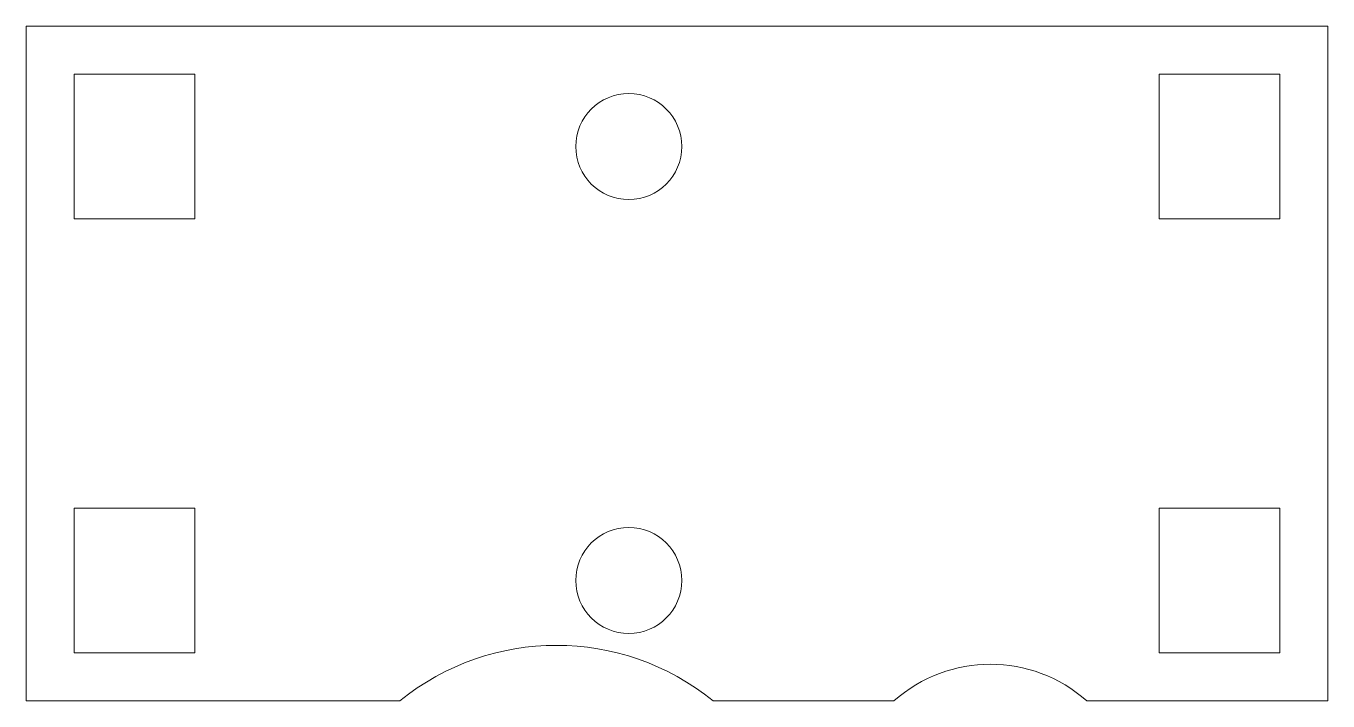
# Model space of a CAD drawing. Header units: millimetres. Extents: x -2 to 52, y -8.5 to 19.5.
import ezdxf

# ---------------------------------------------------------------- set-up
doc = ezdxf.new("R2010")
doc.units = ezdxf.units.MM

msp = doc.modelspace()

# ---------------------------------------------------------------- linework, layer by layer
at = {"color": 7, "linetype": 'Continuous', "lineweight": 15}
for p, q in [((52, 19.541), (-2, 19.541)), ((-2, 19.541), (-2, -8.459)), ((52, -8.459), (52, 19.541)), ((5, 17.541), (0, 17.541)), ((0, 17.541), (0, 11.541)), ((5, 11.541), (5, 17.541)), ((50, 17.541), (45, 17.541)), ((45, 17.541), (45, 11.541)), ((50, 11.541), (50, 17.541)), ((0, 11.541), (5, 11.541)), ((45, 11.541), (50, 11.541)), ((5, -0.459), (0, -0.459)), ((0, -0.459), (0, -6.459)), ((5, -6.459), (5, -0.459)), ((50, -0.459), (45, -0.459)), ((45, -0.459), (45, -6.459)), ((50, -6.459), (50, -0.459)), ((0, -6.459), (5, -6.459)), ((45, -6.459), (50, -6.459)), ((-2, -8.459), (13.5, -8.459)), ((26.5, -8.459), (34, -8.459)), ((42, -8.459), (52, -8.459))]:
    msp.add_line(p, q, dxfattribs=at)
for centre in [(23, 14.541), (23, -3.459)]:
    msp.add_circle(centre, 2.2, dxfattribs=at)
for centre, radius, start, end in [((20, -16.459), 10.308, 50.9061, 129.0939), ((38, -12.959), 6.021, 48.3665, 131.6335)]:
    msp.add_arc(centre, radius, start, end, dxfattribs=at)

doc.saveas('drawing.dxf')
